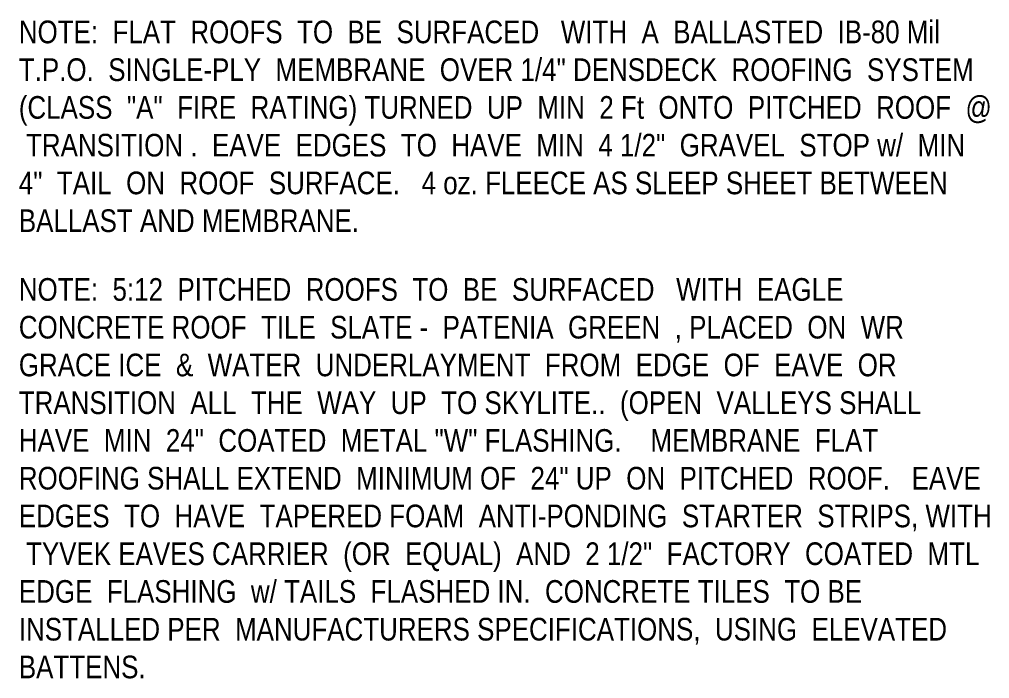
# Model space of a CAD drawing. Header units: inches. Extents: x 12249 to 15396, y 2989 to 4446.
# Drawn here: x 12393.9 to 12779.5, y 3578.5 to 3840.5 of the extents above; entities that cross this region are included whole.
import ezdxf

# ---------------------------------------------------------------- set-up
doc = ezdxf.new("R2010")
doc.units = ezdxf.units.IN
doc.header["$MEASUREMENT"] = 0
doc.layers.add('ROOFLINE', color=7, linetype='Continuous', lineweight=30)
doc.styles.add('ARCHENT', font='technical.ttf', dxfattribs={"height": 6})

msp = doc.modelspace()

# ---------------------------------------------------------------- texts
at = {"layer": 'ROOFLINE', "color": 7, "linetype": 'Continuous', "lineweight": 9, "ltscale": 0.75, "char_height": 9, "width": 386, "attachment_point": 1, "style": 'ARCHENT'}
for s, insert in [('\\A1;NOTE:  FLAT  ROOFS  TO  BE  SURFACED   WITH  A  BALLASTED  IB-80 Mil  T.P.O.  SINGLE-PLY  MEMBRANE  OVER 1/4" DENSDECK  ROOFING  SYSTEM  (CLASS  "A"  FIRE  RATING) TURNED  UP  MIN  2 Ft  ONTO  PITCHED  ROOF  @  TRANSITION .  EAVE  EDGES  TO  HAVE  MIN  4 1/2"  GRAVEL  STOP w/  MIN  4"  TAIL  ON  ROOF  SURFACE.   4 oz. FLEECE AS SLEEP SHEET BETWEEN  BALLAST AND MEMBRANE.', (12393.71, 3840.02)), ('NOTE:  5:12  PITCHED  ROOFS  TO  BE  SURFACED   WITH  EAGLE  CONCRETE ROOF  TILE  SLATE -  PATENIA  GREEN  , PLACED  ON  WR GRACE ICE  &  WATER  UNDERLAYMENT  FROM  EDGE  OF  EAVE  OR\\PTRANSITION  ALL  THE  WAY  UP  TO SKYLITE..  (OPEN  VALLEYS SHALL  HAVE  MIN  24"  COATED  METAL "W" FLASHING.    MEMBRANE  FLAT\\PROOFING SHALL EXTEND  MINIMUM OF  24" UP  ON  PITCHED  ROOF.   EAVE  EDGES  TO  HAVE  TAPERED FOAM  ANTI-PONDING  STARTER  STRIPS, WITH  TYVEK EAVES CARRIER  (OR  EQUAL)  AND  2 1/2"  FACTORY  COATED  MTL  EDGE  FLASHING  w/ TAILS  FLASHED IN.  CONCRETE TILES  TO BE INSTALLED PER  MANUFACTURERS SPECIFICATIONS,  USING  ELEVATED  BATTENS.  ', (12393.71, 3737.67))]:
    msp.add_mtext(s, dxfattribs=dict(at, insert=insert))

doc.saveas('drawing.dxf')
